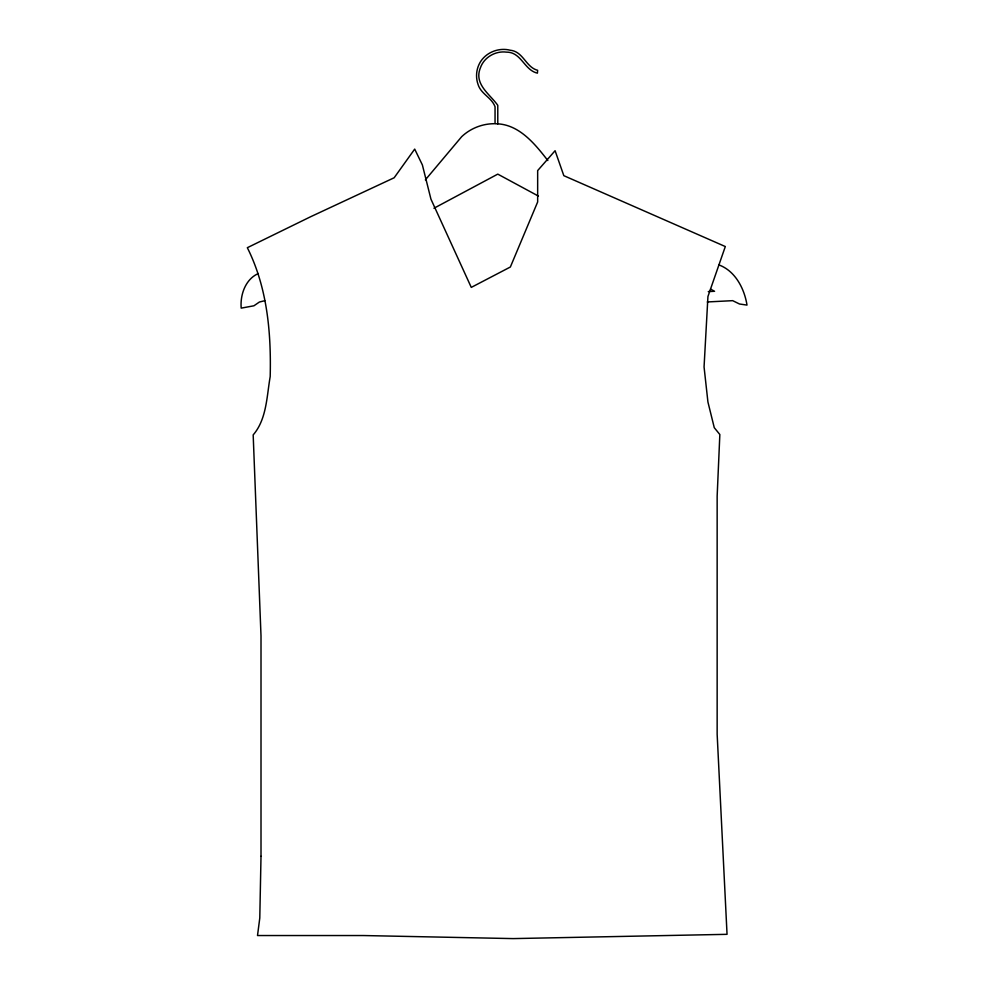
<?xml version="1.0" encoding="UTF-8"?>
<svg xmlns="http://www.w3.org/2000/svg" width="988" height="988" viewBox="0 0 988 988"><rect width="100%" height="100%" fill="white"/><g stroke="black" fill="none" stroke-linecap="round" stroke-linejoin="round"><path stroke-width="1.48" d="M425.371 179.853L461.68 136.677C470.362 128.465 482.144 123.759 494.099 123.71M258.3 273.54C245.394 279.221 240.059 294.869 241.196 308.133L253.941 305.786L259.387 302.032L264.747 300.71M433.954 208.246L497.779 174.123L538.423 196.081M708.273 291.596L714.559 291.275L710.495 289.076M707.272 301.958L732.688 300.661L739.493 303.995L747.002 305.094C744.396 288.657 735.307 270.947 718.869 264.895M547.834 160.55C534.767 143.717 518.577 123.537 495.05 123.772L495.05 106.729C491.616 97.417 480.946 94.082 478.056 84.437C475.524 77.311 476.228 69.197 479.97 62.615C485.861 52.315 498.866 47.288 510.24 50.24C523.331 51.45 525.838 67.308 537.633 70.296L537.423 73.149C524.196 70.185 521.38 51.969 506.424 52.129C495.581 50.697 484.194 57.181 480.489 67.592C473.548 84.128 489.752 93.959 497.779 105.321L497.779 123.945M261.005 856.337L259.782 918.05L257.51 935.537L363.325 935.537L513.192 938.6L727.045 934.327L717.152 734.269L717.152 496.186L719.844 434.522L714.275 427.693L707.927 402.005L704.061 366.956L707.939 296.511L725.316 246.543L563.827 175.679L555.095 150.707L537.657 170.591L537.657 201.96L510.364 267.007L471.276 287.397L430.953 199.168L422.382 164.959L414.701 149.089L394.163 177.766L310.701 216.705L247.333 247.704C267.316 287.632 271.255 332.61 270.193 376.601C266.748 396.188 266.748 419.258 253.175 434.905L261.005 635.889L261.005 856.337"/></g></svg>
